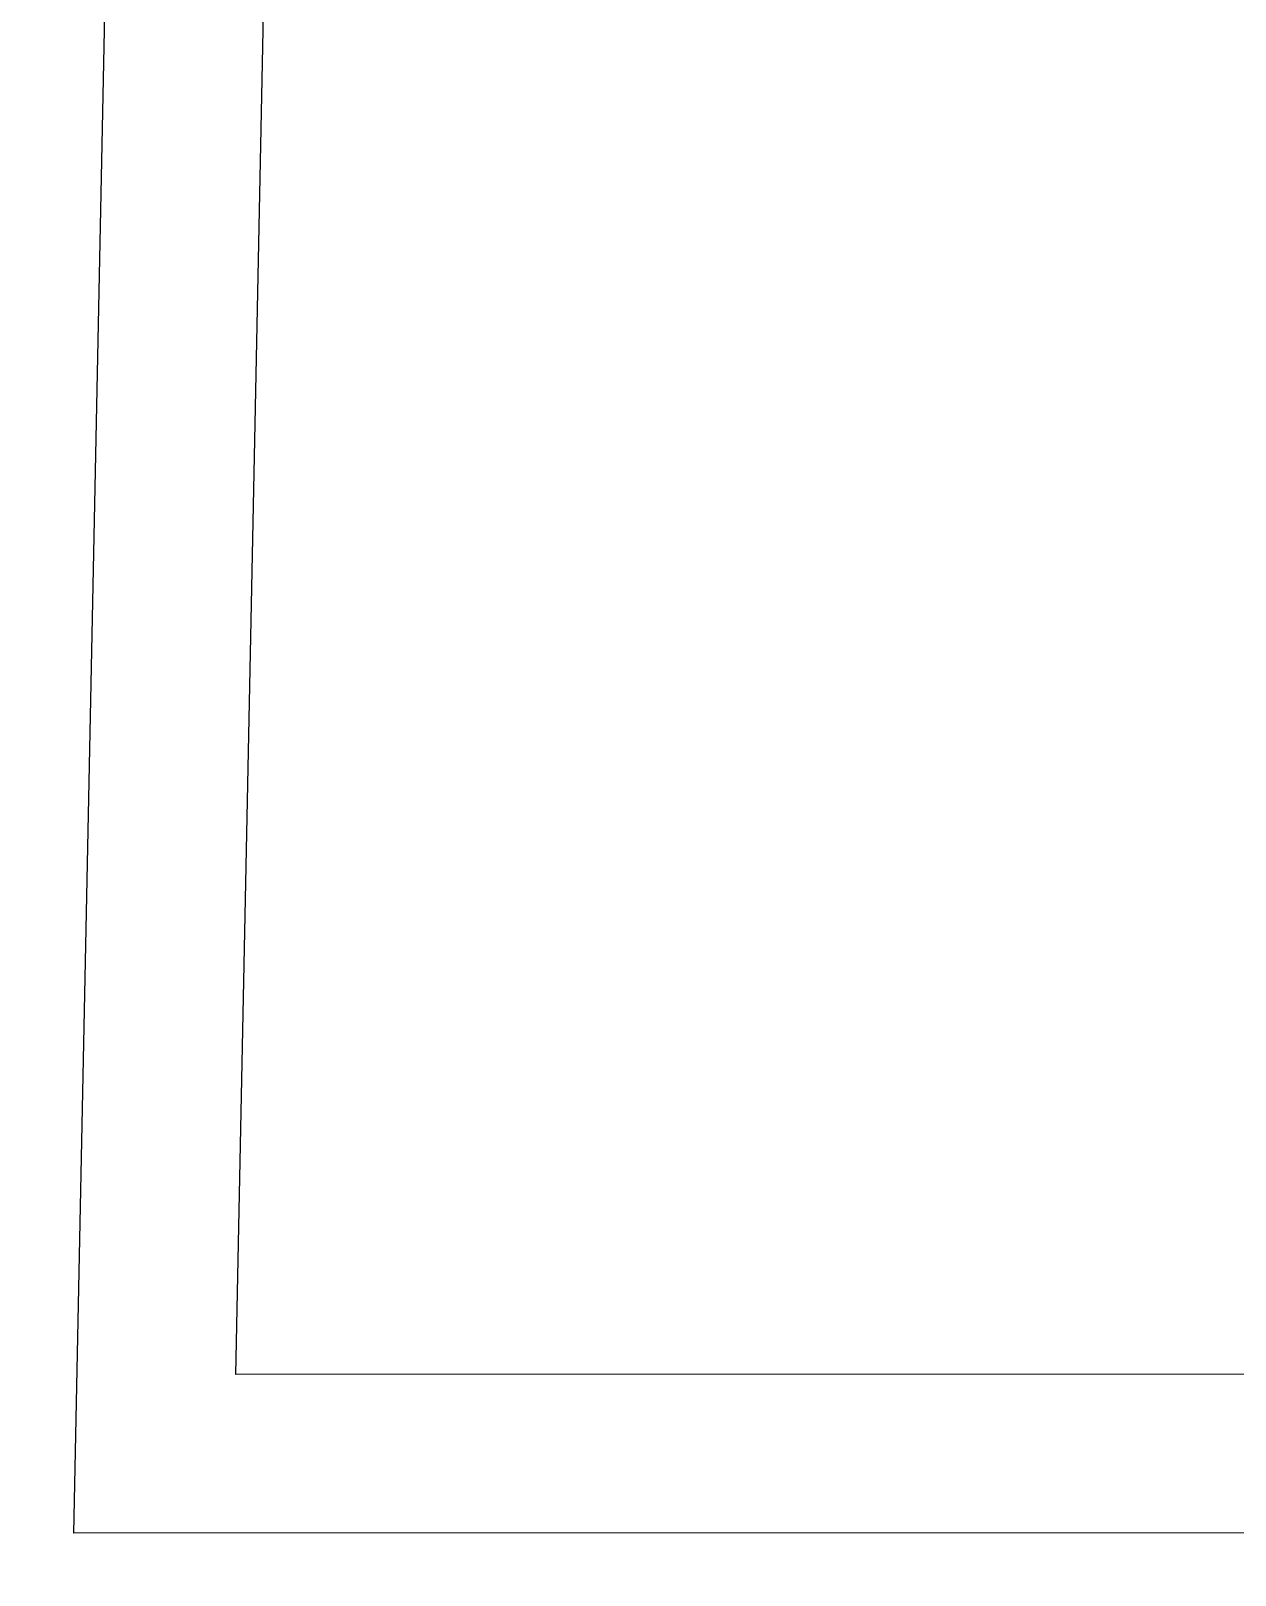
# Model space of a CAD drawing. Header units: inches. Extents: x -7543 to -822, y 102837 to 190349.
# Drawn here: x -837.38371 to -837.37613, y 102837.02382 to 102837.03355 of the extents above; entities that cross this region are included whole.
import ezdxf

# ---------------------------------------------------------------- set-up
doc = ezdxf.new("R2010")
doc.units = ezdxf.units.IN
doc.header["$MEASUREMENT"] = 0
doc.layers.get('0').update_dxf_attribs({"lineweight": 25})
doc.layers.add('ARSA', color=7, linetype='Continuous', lineweight=30)

msp = doc.modelspace()

# ---------------------------------------------------------------- linework, layer by layer
for p, q in [((-837.3834437101627, 102837.0240814308), (-837.3809661714229, 102837.1450874989)), ((-837.3824230230462, 102837.0250815791), (-837.3799659618422, 102837.1450874989)), ((-837.1072595602033, 102837.0251215506), (-837.3824230230462, 102837.0250815791)), ((-837.1879496586074, 102837.0241098292), (-837.3834437101627, 102837.0240814308))]:
    msp.add_line(p, q)
at = {"layer": 'ARSA', "color": 40}
msp.add_arc((-837.3834437101627, 102837.0240814308), 0.01, 178.8270615355184, 270, dxfattribs=at)

doc.saveas('drawing.dxf')
